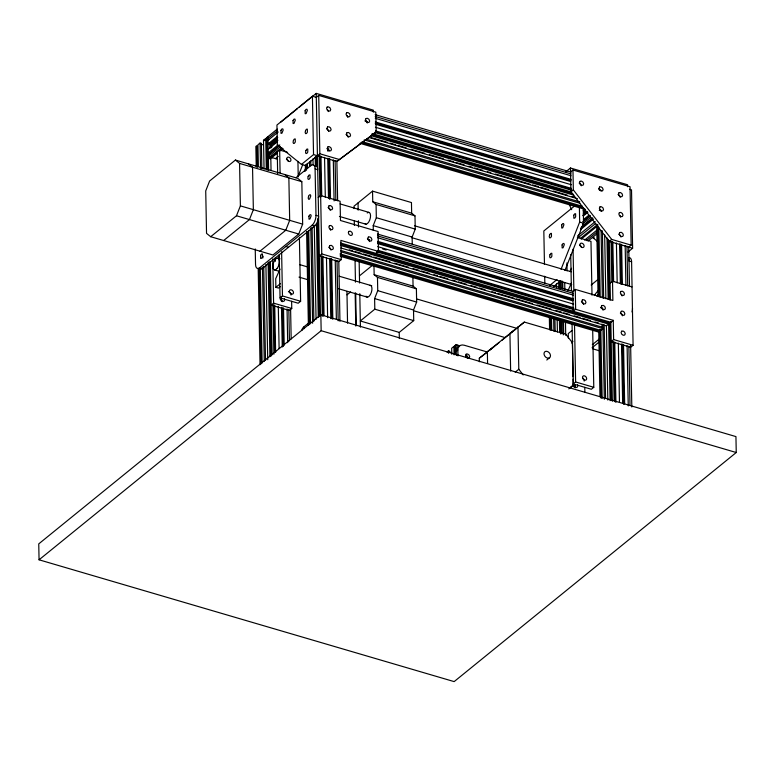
<?xml version="1.0" encoding="UTF-8"?>
<svg xmlns="http://www.w3.org/2000/svg" width="775" height="775" viewBox="0 0 775 775"><rect width="100%" height="100%" fill="white"/><g stroke="black" fill="none" stroke-linecap="round" stroke-linejoin="round"><path stroke-width="1.16" d="M262.822 258.007L263.171 256.196M210.693 236.714L236.482 215.77L240.386 205.869L239.572 163.418L235.416 160.057L209.618 181.001L205.724 190.912L206.537 233.362L210.693 236.714L272.955 254.994L298.753 234.04L302.647 224.14L301.833 181.689L297.677 178.328L235.416 160.057M298.288 175.935L302.725 164.668M304.401 171.449L305.728 168.068M373.298 230.34L373.211 225.622L376.33 217.697L376.078 204.435L372.746 201.752L372.543 191.134L411.457 202.556L411.661 213.164L414.993 215.857L415.245 229.119L412.126 237.043L412.261 244.115M374.151 274.708L413.065 286.13L416.388 288.813L416.65 302.076L413.521 310L413.724 320.618L399.222 332.397L360.307 320.976L374.809 309.196L374.606 298.578L377.735 290.654L377.473 277.392L374.151 274.708L373.967 265.273M561.032 269.38L579.671 222.067L579.38 206.847M564.917 270.514L583.565 223.21L583.275 207.991M278.341 258.375L279.3 256.244M280.056 269.109L275.706 278.7L275.871 287.322L278.467 288.087L280.308 286.585M570.1 271.453L571.543 268.247M567.949 290.712L571.33 283.243M571.979 343.344L572.948 341.203M279.785 144.964L268.286 154.719L279.446 145.652M318.719 95.403L316.307 97.369L312.412 96.226L276.946 125.027L277.334 144.925L301.446 164.416L305.331 165.55L319.843 153.77L318.719 95.403L375.798 112.152L376.175 132.05L336.883 161.442L313.536 154.593L301.446 164.416M280.763 122.188L297.561 108.548M299.431 107.028L316.229 93.388L373.298 110.137L373.337 112.133M261.843 168.747L261.359 143.423L260.061 143.046L257.959 144.751L258.375 166.46M264.062 169.182L263.51 140.246L265.728 138.444L267.026 138.822L266.832 137.543L277.247 129.086M261.359 143.423L260.555 144.082L263.471 144.935M277.276 130.917L267.976 138.463L268.867 139.936M268.014 140.294L278.244 131.983M277.382 136.381L268.082 143.937L269.38 144.315L277.75 137.524M271.948 143.753L277.528 139.219M277.896 140.362L273.246 144.131L269.351 142.987M268.189 149.246L277.489 141.689M277.557 145.342L268.257 152.888L269.555 153.276M280.414 146.717L268.324 156.54L270.107 157.063L271.87 156.259L282.1 147.947M270.107 157.063L281.267 147.996M268.373 159.195L270.795 157.228L277.605 159.224M271.889 157.587L277.469 153.053M280.259 150.786L283.049 148.519M275.464 158.633L278.254 156.366M295.972 177.698L310.94 165.54A7.634 3.555 -73.6 0 1 315.096 168.902L317.692 169.667A7.634 3.555 -73.6 0 0 315.57 165.559M223.665 240.521L249.453 219.577L253.357 209.676L252.543 167.226L248.387 163.864M336.883 161.442L376.175 132.05M318.225 197.518L320.647 195.552L340.099 201.267L340.467 220.497L378.093 231.541L378.471 251.439L376.049 253.396M259.983 251.187L285.781 230.243L289.676 220.333L288.862 177.882L284.706 174.53M255.237 248.949L255.537 264.42A7.634 3.555 -73.6 0 0 259.693 267.782L312.083 225.234A7.634 3.555 -73.6 0 0 315.987 215.334L315.096 168.902M259.402 268.915A7.634 3.555 -73.6 0 0 262.289 268.537L314.679 226A7.634 3.555 -73.6 0 0 318.583 216.089L315.987 215.334M372.543 191.134L354.01 206.189L354.049 208.601M275.871 287.322L280.482 283.582M320.647 195.552L321.761 253.919L319.348 255.886L338.801 261.592L341.223 259.635L340.855 240.395L574.033 308.76M272.742 258.889L273.594 303.141L271.182 305.108L289.337 310.436L291.758 308.469L291.623 301.301M299.402 237.886L300.623 301.272L298.201 303.238L280.046 297.91L282.458 295.943L281.616 251.691M359.435 275.871L372.136 265.563M301.843 330.441A15.277 7.566 -1.1 0 1 304.129 326.653L308.779 322.884M320.85 314.786L38.75 543.885L39.06 559.802L454.15 681.613L736.25 452.522L735.94 436.596L320.85 314.786L321.16 330.712L39.06 559.802M347.006 294.858L350.581 291.952M565.818 171.779L570.468 168.001L627.547 184.75L627.585 186.736M570.545 171.982L572.967 170.016L630.046 186.765L631.16 245.132L628.748 247.089M629.571 189.303L631.518 189.865L632.632 248.233L609.286 241.383L570.933 191.88L573.345 189.914L572.967 170.016M574.624 205.956L543.827 230.969L544.467 264.323M583.197 210.703L585.057 209.192M583.565 211.837L585.425 210.335M583.342 213.542L586.132 211.275M582.781 215.431L587.431 211.653M583.294 216.012L587.944 212.234M583.372 219.654L588.952 215.13M582.81 221.553L590.25 215.508M583.401 221.485L589.911 216.196M582.509 224.062L590.879 217.262M599.259 210.451L600.664 209.318M581.502 226.852L592.662 217.785M580.465 228.315L592.555 218.492M580.494 229.642L593.514 219.063M577.549 235.978L595.219 221.621M577.792 237.964L595.462 223.617M580.291 238.545L597.031 224.944M581.24 239.117L597.05 226.271M584.631 240.105L596.721 230.291M446.981 352.053L448.454 350.852L449.752 351.23L448.948 351.889L451.544 352.644M455.312 352.848L455.196 346.812L453.898 346.435L451.68 348.237L451.796 354.262M455.167 353.972L455.002 345.534L456.117 344.633L457.899 345.156L458.877 346.338L459.682 345.679M586.326 240.608L597.486 231.541M588.012 241.102L597.312 233.546M487.31 352.005L464.215 345.224A7.634 5.599 50.9 0 0 457.851 349.961L456.243 351.269A7.634 5.599 50.9 0 1 459.372 346.473M549.591 285.558L557.031 279.513M553.486 286.702L560.926 280.657M609.286 241.383L611.708 239.417L631.16 245.132M479.367 361.77L479.299 358.224L524.346 322.08L565.847 334.257L572.463 342.802L573.277 385.243L568.802 388.885M487.446 352.044L479.299 358.224M489.238 350.591L499.129 342.56M501.842 340.351L515.375 329.356M518.068 327.176L524.346 322.08M575.263 289.404L572.841 291.361L573.219 311.259L575.641 309.293L575.263 289.404L612.88 300.438L612.512 281.209L631.964 286.915M627.982 252.011L632.632 248.233M591.18 285.016L597.728 279.698M610.09 283.166L612.512 281.209M515.22 372.165L518.795 369.258L517.981 326.808M571.95 330.567L568.269 333.56L568.356 338.152M546.772 360.017L549.582 357.74A3.817 2.8 50.9 0 0 548.022 351.763A3.817 2.8 50.9 0 0 544.127 354.659A3.817 2.8 50.9 0 0 549.582 357.74M340.806 244.28L609.731 323.204L613.257 320.337L575.641 309.293M592.323 344.701L599.802 338.627M592.11 347.743L599.588 341.668M613.257 320.337L613.626 339.566L611.213 341.533L630.666 347.248L633.088 345.282L631.606 261.785A7.634 3.555 -73.6 0 0 628.496 257.804M592.681 329.888L593.786 387.306L591.364 389.263L573.2 383.935L575.622 381.968L574.517 324.56M516.286 328.629L509.921 333.357L510.647 371.089M493.714 346.958L487.359 351.685L487.582 363.475M569.644 387.946L573.277 385.243M375.177 114.642L571.068 172.137M375.207 116.473L571.107 173.958M375.245 118.294L571.146 175.78M375.313 121.937L571.214 179.432M375.662 122.934L570.41 180.081M375.187 123.254L571.088 180.749M365.112 121.191L367.427 121.869M375.546 124.252L570.284 181.398M599.259 189.904L601.584 190.582M375.41 127.245L571.311 184.731M375.488 130.898L571.388 188.383M375.836 131.886L571.737 189.381M374.364 132.38L571.417 190.204M372.077 133.523L571.456 192.026M372.155 134.676L572.686 193.527M372.126 134.763L572.667 193.614M371.022 135.664L573.878 195.193M371.399 137.65L387.626 142.416M389.951 143.094L395.744 144.799M398.059 145.477L406.177 147.86M410.818 149.217L424.719 153.305M429.36 154.661L443.271 158.739M447.911 160.105L453.704 161.801M456.02 162.488L464.138 164.862M468.768 166.228L472.246 167.245M474.571 167.923L482.68 170.306M487.32 171.672L490.798 172.689M495.428 174.046L511.665 178.812M513.98 179.49L530.207 184.256M532.522 184.934L538.325 186.639M540.64 187.318L548.758 189.701M553.389 191.057L567.3 195.145M571.94 196.501L575.418 197.518M368.881 137.485L577.482 198.7M366.488 139.277L579.778 201.868M364.192 139.926L579.797 203.195M362.09 141.631L582.335 206.266M361.043 142.484L583.604 207.797M359.988 143.336L584.863 209.328M579.671 222.067L583.565 223.21M319.843 153.77L339.295 159.485M263.51 140.246L264.808 140.624M277.334 144.925L279.271 145.497M594.483 237.993L592.546 237.421L597.176 241.17M287.603 152.365L279.659 150.03L280.095 172.757M577.356 237.392L590.976 241.383L592.013 295.207M631.606 261.785L629.009 261.02A7.634 3.555 -73.6 0 0 628.845 259.422M372.746 201.752L411.661 213.164M239.572 163.418L301.833 181.689M376.078 204.435L414.993 215.857M340.128 203.932L369.171 212.457M414.48 225.748L571.301 271.773M376.33 217.697L415.245 229.119M373.211 225.622L412.126 237.043M339.411 216.428L366.129 224.266M411.428 237.557L571.737 284.599M377.464 234.031L573.364 291.516M377.502 235.852L573.403 293.338M377.532 237.673L573.432 295.168M377.609 241.325L573.51 298.811M367.524 239.262L369.84 239.94M377.958 242.323L572.696 299.47M600.518 307.636L602.834 308.314M377.483 242.643L573.384 300.128M377.832 243.641L572.57 300.787M312.083 225.234L314.679 226M240.386 205.869L302.647 224.14M377.706 246.634L573.607 304.12M382.695 248.988L386.173 250.005M377.774 250.277L573.674 307.762M376.65 251.759L573.713 309.593M340.719 243.03L610.845 322.303M340.855 245.52L608.627 324.105L606.408 325.897L340.971 248.01M236.482 215.77L298.753 234.04M349.351 249.889L352.828 250.916M355.144 251.594L360.947 253.299M363.262 253.977L371.38 256.36M373.695 257.038L389.922 261.795M394.562 263.161L408.473 267.239M413.104 268.605L418.897 270.301M421.222 270.988L429.331 273.362M433.971 274.728L437.449 275.745M439.764 276.423L447.882 278.806M452.513 280.172L455.991 281.189M458.316 281.868L466.424 284.251M471.064 285.607L476.858 287.312M479.183 287.99L484.976 289.695M491.931 291.729L495.409 292.756M497.724 293.434L513.951 298.201M516.276 298.879L532.502 303.635M537.133 305.001L551.044 309.08M555.685 310.446L561.478 312.141M563.793 312.829L569.596 314.524M574.227 315.89L580.029 317.585M582.345 318.263L590.463 320.647M595.093 322.012L598.571 323.03M340.961 250.499L602.931 327.379M340.99 251.827L602.96 328.697L600.857 330.412L340.041 253.871M340.147 255.072L599.802 331.264L598.755 332.117L340.254 256.263M321.761 253.919L341.223 259.635M613.626 339.566L633.088 345.282M285.888 246.508L288.484 247.273M377.473 277.392L416.388 288.813M592.923 348.886L599.84 350.92M277.644 258.143L279.969 258.821M299.712 264.624L307.849 267.007M339.208 276.21L371.738 285.752M417.037 299.053L516.944 328.368M377.735 290.654L416.65 302.076M374.606 298.578L413.521 310M274.592 269.952L279.242 271.318M298.995 277.111L308.285 279.833M338.491 288.697L367.524 297.222M413.995 310.862L504.603 337.445M259.693 267.782L262.289 268.537M374.809 309.196L413.724 320.618M282.458 295.943L300.623 301.272M575.622 381.968L593.786 387.306M273.594 303.141L291.758 308.469M321.16 330.712L736.25 452.522M608.598 322.778L609.731 323.204M618.062 194.496L619.545 195.542L620.174 197.228M598.6 188.78L600.083 189.836M579.148 183.074L580.62 184.13L581.26 185.806M618.828 234.292L620.3 235.338L620.94 237.024M365.112 120.27L366.594 121.317L367.224 122.992M620.339 313.081L621.821 314.137L622.451 315.812M600.877 307.375L602.359 308.431L602.998 310.107M581.424 301.669L582.907 302.715L583.536 304.391M346.037 134.453L347.52 135.509L348.149 137.185M326.575 128.747L328.058 129.793L328.697 131.479M326.963 148.645L328.445 149.691M328.096 207.535L329.569 208.591L330.208 210.267M367.389 238.855L368.871 239.911L369.51 241.587M328.852 247.332L330.334 248.387L330.973 250.063M465.998 355.318L467.47 356.364L468.11 358.05M573.345 189.914L611.708 239.417M518.795 369.258L523.202 374.945M569.141 204.309L571.688 209.676M619.923 215.44L620.562 217.126M600.46 209.734L601.1 211.41M621.434 294.238L622.073 295.914M347.132 115.611L347.772 117.287M327.68 109.895L328.309 111.581M329.956 228.489L330.596 230.165M455.002 345.534L455.196 346.812M628.738 246.615L629.503 286.411M630.637 345.495L631.819 407.001M626.956 246.092L627.711 285.878M628.874 346.183L630.007 405.267M625.163 245.568L625.929 285.355M627.091 345.65L628.244 405.955M621.598 244.522L622.364 284.309M623.526 344.604L624.66 403.698M620.775 243.97L621.54 283.757M622.693 344.061L623.856 404.356M620.436 244.454L621.201 284.241M622.354 344.536L623.488 403.63M619.603 243.902L620.368 283.698M621.531 343.993L622.664 403.077M616.416 242.992L617.181 282.788M618.334 343.083L619.467 402.177M612.841 241.945L613.606 281.742M614.769 342.037L615.922 402.332M612.018 241.393L612.783 281.189M613.965 342.695L615.098 401.779M611.058 241.422L611.853 282.429M612.986 341.513L614.12 400.607M609.276 240.899L610.409 300.002M610.826 321.693L612.357 401.285M608.288 239.465L608.753 263.587M608.917 272.025L609.45 299.76M609.886 322.671L610.303 344.381M610.467 352.819L611.087 385.378M611.252 393.816L611.368 399.852M608.123 239.388L609.276 299.683M609.722 322.594L611.204 399.774M606.97 237.877L608.152 299.382M608.588 322.293L610.09 400.675M604.655 234.854L605.885 298.762M606.399 325.297L607.833 400.065M602.369 230.805L603.667 298.327M604.171 324.861L605.585 398.418M601.071 230.417L602.369 297.949M602.882 324.483L604.316 399.251M602.049 324.047L602.107 327.031M598.872 227.307L600.218 297.251M600.838 329.811L602.165 398.544M597.757 224.537L599.143 296.893M599.773 329.452L601.09 398.195M596.682 224.188L598.067 296.544M598.736 331.516L599.986 396.635M584.776 387.326L584.873 392.111M573.074 249.211L573.878 291.071M575.186 385.088L575.234 387.5M570.468 168.001L570.933 191.88M574.352 384.536L574.401 386.948M570.72 254.762L571.417 290.644M572.057 324.134L573.064 376.757M573.113 379.149L573.2 383.935M573.19 384.468L573.238 386.88M566.913 262.899L567.067 270.95M564.713 282.73L564.849 289.898M565.469 322.197L565.721 335.352M562.727 281.906L562.863 289.143M563.512 322.904L563.716 333.754M562.224 281.102L562.359 288.281M563.008 321.77L563.26 334.926M560.945 281.383L561.081 288.62M561.681 319.968L561.933 333.231M560.858 326.972L560.974 333.008M559.812 281.073L559.947 288.31M560.577 320.869L560.829 334.132M558.697 281.974L558.814 288M559.443 320.559L559.676 332.62M556.489 283.776L556.557 287.389M557.177 319.949L557.409 332.01M554.958 319.513L555.191 331.574M553.641 317.924L553.893 331.196M551.509 318.428L551.742 330.489M550.415 316.878L550.667 330.14M549.359 317.731L549.591 329.792M544.689 276.229L544.835 283.379M466.579 354.863L466.627 357.275M457.899 345.156L457.948 347.568M457.851 349.961L457.967 355.909M456.117 344.633L456.32 355.483M453.898 346.435L454.063 354.873M448.454 350.852L448.502 353.264M412.881 276.694L413.065 286.13M399.222 332.514L399.338 338.549M358.04 202.914L358.176 210.151M358.379 220.72L358.505 227.036M359.174 262.008L359.571 283.001M359.784 293.677L360.423 327.127M354.282 220.662L354.378 225.486M355.047 260.458L355.463 282.168M355.677 293.018L356.297 325.577M355.153 293.028L355.783 326.043M346.938 291.448L347.549 323.156M336.873 160.968L337.638 200.754M338.791 261.049L339.954 321.344M335.091 160.435L335.856 200.231M337.009 260.526L338.171 320.821M333.308 159.912L334.093 200.919M335.226 260.003L336.36 319.097M329.733 158.865L330.499 198.662M331.661 258.957L332.814 319.252M328.726 148.674L328.774 151.086M328.91 158.313L329.695 199.32M330.828 258.404L331.991 318.699M328.571 158.797L329.336 198.594M330.489 258.889L331.623 317.983M327.554 148.606L327.602 151.018M327.738 158.255L328.503 198.042M329.666 258.337L330.818 318.632M324.551 157.344L325.316 197.141M326.469 257.436L327.631 317.731M320.986 156.298L321.741 196.094M322.904 256.389L324.037 315.483M320.153 155.746L320.937 196.753M322.071 255.837L323.233 316.132M319.203 155.775L319.988 196.773M321.121 255.866L322.274 316.161M316.229 93.388L320.492 315.638M316.491 157.432L316.588 162.256M317.721 221.35L318.137 243.05M318.302 251.497L318.903 282.846M319.067 291.293L319.552 316.617M316.307 156.153L316.491 165.802M317.508 218.86L319.387 316.539M315.202 157.054L315.386 166.703M316.471 223.374L318.273 317.44M312.412 96.226L313.536 154.593M312.984 158.856L313.1 164.881M314.253 225.176L316.064 319.242M310.804 160.832L310.901 165.656M312.083 227.153L313.885 321.218M309.535 161.655L309.622 166.48M310.804 227.976L312.635 323.243M307.433 163.36L307.52 168.185M308.721 230.892L310.504 323.747M306.377 164.213L306.493 170.248M307.675 231.744L309.457 324.599M305.321 165.075L305.437 171.101M306.6 231.396L308.402 325.461M304.129 326.653L304.168 328.648M297.939 161.336L298.23 176.884M290.596 308.77L291.177 338.917M288.833 309.448L289.433 340.806M287.05 308.925L287.699 342.695M283.485 307.878L284.202 345.262M282.681 308.537L283.398 345.921M282.313 307.811L283.059 346.406M281.325 298.821L281.373 301.233M281.49 307.258L282.255 347.055M277.247 151.997L277.653 173.523M279.213 254.849L280.046 297.91M278.293 306.358L279.107 348.566M275.309 257.872L275.377 261.32M271.599 142.513L271.696 147.337M271.86 155.775L271.909 158.187M274.728 305.311L275.629 352.344M270.795 143.172L270.892 147.986M273.904 304.759L274.805 351.792M270.795 157.228L271.047 170.384M269.845 143.191L269.933 148.015M270.097 156.463L270.146 158.875M272.945 304.788L273.895 354.233M267.947 136.642L268.596 170.403M270.349 262.047L272.132 354.911M267.142 144.847L267.608 168.969M269.477 266.648L270.078 298.007M270.243 306.445L270.872 339.004M271.008 346.241L271.192 355.89M266.832 137.543L267.462 170.103M269.216 261.747L271.027 355.812M265.728 138.444L266.329 169.793M268.111 262.647L269.913 356.713M265.893 264.449L267.724 359.716M263.723 266.426L265.525 360.491M260.061 143.046L260.545 168.369M262.444 267.249L264.256 361.315M260.342 268.964L262.144 363.02M257.319 167.313L256.903 145.603L255.857 146.456L256.244 166.964M259.267 268.605L261.097 363.872M258.191 268.257L260.042 364.734M573.248 385.049A2.441 1.792 50.9 0 1 575.37 387.781M577.482 384.671A2.441 1.792 50.9 0 1 576.019 387.393A2.441 1.792 50.9 0 1 573.694 384.071M582.655 378.074A2.441 1.792 50.9 0 1 584.176 381.106M280.095 299.014A2.441 1.792 50.9 0 1 282.207 301.746M284.328 298.646A2.441 1.792 50.9 0 1 283.776 301.262A2.441 1.792 50.9 0 1 280.986 300.07A2.441 1.792 50.9 0 1 281.054 297.242M288.416 291.729A2.441 1.792 50.9 0 1 291.012 295.081M369.472 285.423A6.113 2.848 -73.6 0 1 371.361 292.378A6.113 2.848 -73.6 0 1 365.994 296.147M367.234 212.96A6.113 2.848 -73.6 0 1 370.353 217.882A6.113 2.848 -73.6 0 1 365.132 223.868M596.915 296.302A21.38 9.949 -73.6 0 1 598.562 293.977M594.318 295.546A21.38 9.949 -73.6 0 1 598.872 290.208M632.497 308.208A7.634 3.555 -73.6 0 1 632.022 311.967M579.564 245.2A2.441 1.792 50.9 0 1 581.608 247.361M286.411 159.166A2.441 1.792 50.9 0 1 288.445 161.326M280.957 130.355L281.015 133.358L281.935 133.232L283.185 130.064L282.778 128.873L281.858 128.989L280.957 130.355M260.574 255.43L260.632 258.433L261.562 258.317L262.463 256.951L262.405 253.958L261.475 254.074L260.574 255.43M293.047 120.532L293.105 123.535L294.025 123.419L295.275 120.251L294.868 119.059L293.948 119.176L293.047 120.532M293.425 140.43L293.076 142.242L293.483 143.433L294.403 143.317L295.304 141.951L295.246 138.948L294.326 139.074L293.425 140.43M305.137 110.718L305.195 113.722L306.115 113.596L307.365 110.428L306.958 109.236L306.038 109.352L305.137 110.718M305.515 130.617L305.166 132.418L305.573 133.62L306.493 133.494L307.394 132.138L307.336 129.134L306.416 129.251L305.515 130.617M305.902 150.515L305.553 152.317L305.96 153.518L306.881 153.392L307.782 152.036L307.723 149.032L306.793 149.149L305.902 150.515M308.179 176.371L307.83 178.172L308.237 179.364L309.157 179.248L310.058 177.892L310 174.888L309.08 175.005L308.179 176.371M308.557 196.269L308.208 198.071L308.615 199.262L309.535 199.146L310.785 195.978L310.378 194.787L309.457 194.903L308.557 196.269M308.934 216.167L308.993 219.16L309.923 219.044L311.172 215.876L310.765 214.685L309.835 214.801L308.934 216.167M549.601 234.854L549.252 236.666L549.659 237.857L550.589 237.741L551.48 236.375L551.422 233.372L550.502 233.488L549.601 234.854M549.988 254.752L549.64 256.554L550.047 257.755L550.967 257.629L551.868 256.273L551.81 253.27L550.889 253.386L549.988 254.752M561.691 225.031L561.749 228.034L562.679 227.918L563.919 224.75L563.512 223.558L562.592 223.675L561.691 225.031M562.078 244.929L562.137 247.932L563.057 247.816L564.307 244.648L563.9 243.457L562.979 243.573L562.078 244.929M573.781 215.218L573.839 218.221L574.769 218.104L575.66 216.738L575.602 213.735L574.682 213.852L573.781 215.218M327.157 107.076L326.585 108.393L327.215 110.079L328.697 111.125L330.15 110.932L330.731 109.614L330.092 107.938L328.619 106.882L327.157 107.076M327.544 126.974L326.963 128.292L327.602 129.968L329.075 131.023L330.537 130.83L331.109 129.512L330.479 127.836L328.997 126.78L327.544 126.974M327.922 146.872L327.341 148.19L327.98 149.866L329.462 150.922L330.915 150.728L331.497 149.41L330.857 147.734L329.375 146.678L327.922 146.872M346.619 112.782L346.037 114.109L346.677 115.785L348.159 116.841L349.612 116.647L350.193 115.32L349.554 113.644L348.072 112.588L346.619 112.782M346.997 132.68L346.425 134.007L347.055 135.683L348.537 136.739L349.99 136.545L350.571 135.218L349.932 133.542L348.459 132.486L346.997 132.68M366.071 118.497L365.5 119.815L366.129 121.491L367.612 122.547L369.065 122.353L369.646 121.036L369.007 119.35L367.534 118.304L366.071 118.497M329.055 205.763L328.474 207.09L329.113 208.766L330.596 209.822L332.049 209.628L332.63 208.31L331.991 206.625L330.508 205.578L329.055 205.763M329.433 225.661L328.862 226.988L329.491 228.664L330.973 229.72L332.427 229.526L333.008 228.199L332.368 226.523L330.896 225.477L329.433 225.661M329.821 245.559L329.239 246.886L329.879 248.562L331.361 249.618L332.814 249.424L333.395 248.097L332.756 246.421L331.274 245.365L329.821 245.559M348.895 231.376L348.314 232.694L348.953 234.37L350.436 235.426L351.889 235.232L352.47 233.914L351.831 232.238L350.348 231.182L348.895 231.376M368.348 237.082L367.776 238.409L368.406 240.085L369.888 241.132L371.341 240.947L371.923 239.62L371.283 237.944L369.811 236.888L368.348 237.082M466.153 354.194L465.572 355.522L466.211 357.198L467.683 358.253L469.146 358.06L469.718 356.742L469.088 355.057L467.606 354.01L466.153 354.194M580.107 181.302L579.526 182.629L580.165 184.305L581.647 185.361L583.1 185.167L583.682 183.84L583.042 182.164L581.56 181.108L580.107 181.302M599.569 187.007L598.988 188.335L599.627 190.011L601.1 191.067L602.562 190.873L603.134 189.555L602.504 187.87L601.022 186.823L599.569 187.007M599.947 206.906L599.366 208.233L600.005 209.909L601.487 210.965L602.94 210.771L603.522 209.453L602.882 207.768L601.4 206.722L599.947 206.906M619.022 192.723L618.44 194.041L619.08 195.726L620.562 196.773L622.015 196.588L622.596 195.261L621.957 193.585L620.475 192.529L619.022 192.723M619.409 212.621L618.828 213.939L619.467 215.624L620.94 216.671L622.403 216.487L622.974 215.159L622.344 213.483L620.862 212.428L619.409 212.621M582.383 299.896L581.802 301.213L582.442 302.889L583.924 303.945L585.377 303.752L585.958 302.434L585.319 300.748L583.837 299.702L582.383 299.896M619.787 232.519L619.206 233.837L619.845 235.523L621.327 236.569L622.78 236.375L623.362 235.057L622.722 233.382L621.24 232.326L619.787 232.519M601.846 305.602L601.264 306.919L601.904 308.605L603.376 309.651L604.839 309.467L605.411 308.14L604.781 306.464L603.299 305.408L601.846 305.602M620.92 291.41L620.339 292.737L620.978 294.413L622.451 295.469L623.914 295.275L624.485 293.957L623.856 292.272L622.373 291.226L620.92 291.41M621.298 311.308L620.717 312.635L621.356 314.311L622.838 315.367L624.292 315.173L624.873 313.856L624.233 312.17L622.751 311.124L621.298 311.308M621.686 331.206L621.104 332.533L621.744 334.209L623.216 335.265L624.679 335.071L625.251 333.754L624.621 332.068L623.139 331.022L621.686 331.206M277.053 268.499A6.113 2.848 -73.6 0 0 278.332 258.443A6.113 2.848 -73.6 0 0 272.974 265.205A6.113 2.848 -73.6 0 0 277.053 268.499M582.577 377.968A2.441 1.792 50.9 0 0 586.074 379.934A2.441 1.792 50.9 0 0 585.077 376.117A2.441 1.792 50.9 0 0 582.577 377.968M289.424 291.933A2.441 1.792 50.9 0 0 292.911 293.909A2.441 1.792 50.9 0 0 291.913 290.082A2.441 1.792 50.9 0 0 289.424 291.933M580.029 245.317A2.441 1.792 50.9 0 0 583.527 247.283A2.441 1.792 50.9 0 0 582.529 243.466A2.441 1.792 50.9 0 0 580.029 245.317M286.876 159.292A2.441 1.792 50.9 0 0 290.363 161.258A2.441 1.792 50.9 0 0 289.366 157.432A2.441 1.792 50.9 0 0 286.876 159.292"/></g></svg>
